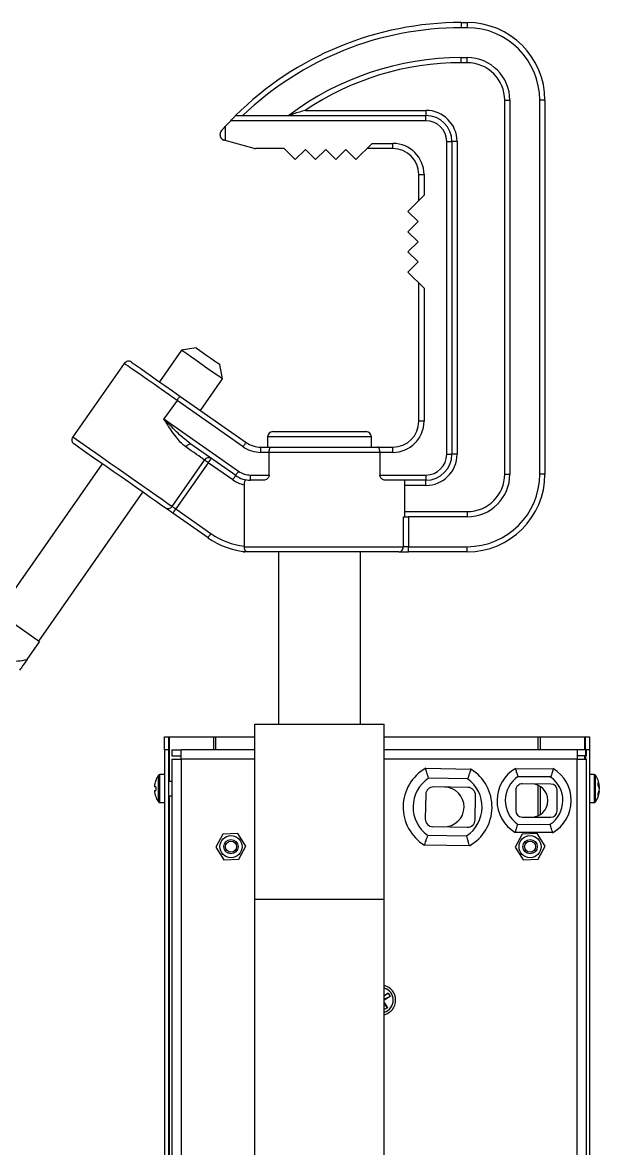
# Model space of a CAD drawing. Extents: x 8 to 113, y 0 to 87.
# Drawn here: x 79.5 to 85.06, y 42.59 to 53.45 of the extents above; entities that cross this region are included whole.
import ezdxf

# ---------------------------------------------------------------- set-up
doc = ezdxf.new("R2010")
doc.units = 0
doc.header["$MEASUREMENT"] = 0
doc.layers.add('OBJECT', color=7, linetype='CONTINUOUS')

msp = doc.modelspace()

# ---------------------------------------------------------------- linework, layer by layer
at = {"layer": 'OBJECT'}
for p, q in [((83.727, 53.451), (83.727, 53.401)), ((83.727, 53.451), (83.784, 53.451)), ((83.784, 53.451), (83.784, 53.401)), ((83.784, 53.401), (83.727, 53.401)), ((83.727, 53.113), (83.784, 53.113)), ((83.727, 53.063), (83.727, 53.113)), ((83.784, 53.063), (83.784, 53.113)), ((83.784, 53.063), (83.727, 53.063)), ((84.146, 52.701), (84.196, 52.701)), ((84.146, 49.096), (84.146, 52.701)), ((84.196, 52.701), (84.196, 49.096)), ((84.534, 52.701), (84.484, 52.701)), ((84.484, 49.096), (84.484, 52.701)), ((84.534, 52.701), (84.534, 49.096)), ((82.221, 52.604), (83.387, 52.604)), ((83.387, 52.604), (83.387, 52.554)), ((81.451, 52.448), (81.504, 52.504)), ((83.387, 52.504), (81.504, 52.504)), ((81.551, 52.554), (83.387, 52.554)), ((83.387, 52.504), (83.387, 52.554)), ((81.401, 52.366), (81.401, 52.375)), ((81.451, 52.448), (81.451, 52.314)), ((81.731, 52.237), (81.451, 52.314)), ((82.021, 52.235), (81.744, 52.235)), ((82.021, 52.235), (82.127, 52.129)), ((82.712, 52.129), (82.868, 52.285)), ((83.068, 52.235), (82.818, 52.235)), ((82.868, 52.285), (83.068, 52.285)), ((83.068, 52.235), (83.068, 52.285)), ((83.587, 52.304), (83.637, 52.304)), ((83.587, 49.287), (83.587, 52.304)), ((83.637, 52.304), (83.637, 49.287)), ((83.687, 52.304), (83.637, 52.304)), ((83.687, 52.304), (83.687, 49.287)), ((82.127, 52.129), (82.225, 52.227)), ((82.225, 52.227), (82.322, 52.129)), ((82.322, 52.129), (82.42, 52.227)), ((82.42, 52.227), (82.517, 52.129)), ((82.517, 52.129), (82.615, 52.227)), ((82.615, 52.227), (82.712, 52.129)), ((83.318, 51.985), (83.368, 51.985)), ((83.318, 51.735), (83.318, 51.985)), ((83.368, 51.985), (83.368, 51.785)), ((83.368, 51.785), (83.212, 51.629)), ((83.212, 51.629), (83.31, 51.532)), ((83.31, 51.532), (83.212, 51.434)), ((83.212, 51.434), (83.31, 51.337)), ((83.31, 51.337), (83.212, 51.239)), ((83.212, 51.239), (83.31, 51.142)), ((83.31, 51.142), (83.212, 51.044)), ((83.212, 51.044), (83.368, 50.888)), ((83.318, 49.606), (83.318, 50.938)), ((83.368, 50.888), (83.368, 49.606)), ((81.03, 50.29), (80.818, 49.986)), ((81.17, 50.314), (81.03, 50.29)), ((80.477, 50.163), (79.981, 49.456)), ((81.424, 50.014), (81.399, 50.154)), ((81.211, 49.71), (81.424, 50.014)), ((81.014, 49.848), (81.652, 49.401)), ((80.986, 49.807), (80.86, 49.628)), ((81.623, 49.36), (80.986, 49.807)), ((80.86, 49.628), (81.58, 49.123)), ((83.368, 49.606), (83.318, 49.606)), ((81.86, 49.456), (81.86, 49.356)), ((82.86, 49.456), (81.86, 49.456)), ((81.91, 49.506), (82.81, 49.506)), ((82.86, 49.356), (82.86, 49.456)), ((81.552, 49.082), (81.12, 49.385)), ((81.795, 49.306), (81.795, 49.356)), ((81.795, 49.356), (81.893, 49.356)), ((81.874, 49.306), (81.795, 49.306)), ((81.874, 49.087), (81.874, 49.306)), ((82.942, 49.306), (81.874, 49.306)), ((81.893, 49.356), (82.923, 49.356)), ((82.923, 49.356), (83.068, 49.356)), ((82.942, 49.306), (82.942, 49.087)), ((83.068, 49.306), (82.942, 49.306)), ((83.068, 49.306), (83.068, 49.356)), ((80.265, 49.196), (79.259, 47.759)), ((80.939, 48.785), (81.251, 49.232)), ((81.288, 49.206), (80.975, 48.76)), ((81.523, 49.041), (81.288, 49.206)), ((83.587, 49.287), (83.637, 49.287)), ((83.687, 49.287), (83.637, 49.287)), ((81.695, 49.087), (81.874, 49.087)), ((81.695, 49.037), (81.695, 49.087)), ((82.942, 49.087), (83.387, 49.087)), ((83.387, 49.087), (83.387, 49.037)), ((84.146, 49.096), (84.196, 49.096)), ((84.534, 49.096), (84.484, 49.096)), ((81.633, 48.994), (81.633, 48.401)), ((81.821, 49.037), (81.695, 49.037)), ((83.387, 49.037), (82.995, 49.037)), ((83.183, 48.684), (83.183, 49.037)), ((83.387, 48.987), (83.183, 48.987)), ((83.387, 48.987), (83.387, 49.037)), ((79.652, 47.484), (80.658, 48.921)), ((80.975, 48.76), (81.313, 48.523)), ((81.285, 48.482), (80.946, 48.719)), ((83.171, 48.396), (83.171, 48.684)), ((83.171, 48.684), (83.218, 48.684)), ((83.183, 48.734), (83.784, 48.734)), ((83.218, 48.684), (83.218, 48.396)), ((83.784, 48.684), (83.218, 48.684)), ((83.784, 48.734), (83.784, 48.684)), ((81.633, 48.401), (81.633, 48.396)), ((81.633, 48.396), (83.171, 48.396)), ((83.124, 48.346), (81.639, 48.346)), ((81.965, 48.346), (81.965, 46.686)), ((82.755, 46.686), (82.755, 48.346)), ((83.124, 48.346), (83.218, 48.346)), ((83.218, 48.396), (83.171, 48.396)), ((83.218, 48.346), (83.218, 48.396)), ((83.218, 48.396), (83.784, 48.396)), ((83.784, 48.346), (83.218, 48.346)), ((83.784, 48.346), (83.784, 48.396)), ((79.66, 47.478), (79.251, 47.765)), ((79.54, 47.307), (79.66, 47.478)), ((81.735, 44.998), (81.735, 46.686)), ((81.735, 46.686), (82.985, 46.686)), ((82.985, 44.998), (82.985, 46.686)), ((80.865, 46.563), (80.905, 46.563)), ((80.865, 46.438), (80.865, 46.563)), ((80.905, 46.563), (80.905, 46.438)), ((80.905, 46.563), (80.913, 46.563)), ((80.913, 46.563), (81.341, 46.563)), ((80.913, 46.132), (80.913, 46.563)), ((81.341, 46.563), (81.362, 46.563)), ((81.341, 46.438), (81.341, 46.563)), ((81.362, 46.563), (81.735, 46.563)), ((81.362, 46.438), (81.362, 46.563)), ((82.985, 46.563), (84.467, 46.563)), ((84.467, 46.563), (84.488, 46.563)), ((84.467, 46.563), (84.467, 46.438)), ((84.488, 46.563), (84.916, 46.563)), ((84.488, 46.563), (84.488, 46.438)), ((84.916, 46.563), (84.925, 46.563)), ((84.916, 46.563), (84.916, 46.438)), ((84.925, 46.563), (84.965, 46.563)), ((84.925, 46.438), (84.925, 46.563)), ((84.965, 46.563), (84.965, 46.438)), ((80.905, 46.438), (80.865, 46.438)), ((80.865, 46.438), (80.865, 39.913)), ((80.905, 46.438), (80.905, 39.913)), ((80.935, 46.438), (80.935, 46.378)), ((80.935, 46.438), (81.025, 46.438)), ((80.935, 46.378), (81.025, 46.378)), ((81.025, 46.348), (81.025, 46.438)), ((81.735, 46.438), (81.025, 46.438)), ((84.845, 46.438), (82.985, 46.438)), ((84.845, 46.438), (84.845, 46.348)), ((84.935, 46.438), (84.845, 46.438)), ((84.935, 46.378), (84.845, 46.378)), ((84.916, 46.378), (84.916, 46.348)), ((84.965, 46.438), (84.925, 46.438)), ((84.925, 46.438), (84.925, 46.348)), ((84.935, 46.378), (84.935, 46.438)), ((84.965, 46.438), (84.965, 40.14)), ((80.935, 46.348), (80.935, 40.003)), ((80.935, 46.348), (81.025, 46.348)), ((81.025, 46.348), (81.025, 40.003)), ((81.735, 46.348), (81.025, 46.348)), ((84.845, 46.348), (82.985, 46.348)), ((84.845, 46.348), (84.935, 46.348)), ((84.845, 40.143), (84.845, 46.348)), ((84.935, 40.141), (84.935, 46.348)), ((80.809, 45.934), (80.809, 46.192)), ((80.865, 46.198), (80.821, 46.198)), ((80.821, 45.928), (80.821, 46.198)), ((83.385, 46.259), (83.818, 46.252)), ((83.789, 46.156), (83.411, 46.163)), ((84.252, 46.258), (84.613, 46.255)), ((84.589, 46.175), (84.274, 46.178)), ((85.008, 46.198), (84.965, 46.198)), ((85.008, 46.198), (85.008, 45.928)), ((85.02, 46.192), (85.02, 45.934)), ((80.935, 46.132), (80.905, 46.132)), ((83.791, 46.074), (83.46, 46.08)), ((84.253, 46.047), (84.252, 45.851)), ((84.592, 46.107), (84.316, 46.109)), ((84.467, 46.095), (84.467, 45.802)), ((84.488, 46.083), (84.488, 45.813)), ((84.652, 45.848), (84.653, 46.044)), ((85.051, 46.088), (85.06, 46.089)), ((85.059, 46.063), (85.06, 46.067)), ((85.06, 46.067), (85.059, 46.067)), ((80.905, 45.994), (80.935, 45.994)), ((80.913, 40.357), (80.913, 45.994)), ((83.384, 46.007), (83.38, 45.771)), ((83.86, 45.763), (83.864, 45.998)), ((85.056, 46.038), (85.06, 46.038)), ((80.821, 45.928), (80.865, 45.928)), ((84.965, 45.928), (85.008, 45.928)), ((84.271, 45.721), (84.586, 45.718)), ((84.313, 45.789), (84.589, 45.787)), ((81.429, 45.625), (81.362, 45.497)), ((81.573, 45.631), (81.429, 45.625)), ((81.65, 45.509), (81.573, 45.631)), ((83.402, 45.614), (83.779, 45.608)), ((83.453, 45.696), (83.784, 45.69)), ((84.608, 45.638), (84.247, 45.641)), ((84.314, 45.625), (84.247, 45.497)), ((84.458, 45.631), (84.314, 45.625)), ((84.535, 45.509), (84.458, 45.631)), ((81.583, 45.381), (81.65, 45.509)), ((83.806, 45.511), (83.372, 45.519)), ((84.468, 45.381), (84.535, 45.509)), ((81.362, 45.497), (81.439, 45.375)), ((84.247, 45.497), (84.324, 45.375)), ((81.439, 45.375), (81.583, 45.381)), ((84.324, 45.375), (84.468, 45.381)), ((81.735, 44.998), (82.985, 44.998)), ((81.735, 36.026), (81.735, 44.998)), ((82.985, 36.026), (82.985, 44.998)), ((82.985, 44.067), (83.022, 44.09)), ((83.022, 44.09), (82.985, 44.061)), ((83.022, 44.09), (83.042, 44.057)), ((83.042, 44.057), (82.985, 44.023)), ((83.042, 44.057), (82.985, 44.031)), ((82.985, 44), (83.015, 43.949)), ((83.015, 43.949), (82.985, 43.99)), ((83.015, 43.949), (82.985, 43.931))]:
    msp.add_line(p, q, dxfattribs=at)
at = {"layer": 'OBJECT', "flags": 128}
for points in [[(81.504, 52.504), (81.513, 52.514), (81.522, 52.523), (81.53, 52.532), (81.537, 52.54), (81.543, 52.546), (81.547, 52.55), (81.55, 52.553), (81.551, 52.554)], [(81.415, 52.409), (81.422, 52.417), (81.431, 52.427), (81.441, 52.437), (81.451, 52.448)], [(81.451, 52.314), (81.447, 52.316), (81.442, 52.317), (81.438, 52.318)], [(81.424, 50.014), (81.418, 50.018), (81.401, 50.03), (81.374, 50.049), (81.339, 50.074), (81.297, 50.103), (81.251, 50.135), (81.203, 50.169), (81.157, 50.201), (81.115, 50.23), (81.08, 50.255), (81.053, 50.274), (81.036, 50.286), (81.03, 50.29)], [(81.17, 50.314), (81.171, 50.313), (81.184, 50.304), (81.207, 50.288), (81.238, 50.266), (81.275, 50.24), (81.313, 50.214), (81.347, 50.19), (81.375, 50.17), (81.393, 50.158), (81.399, 50.154), (81.399, 50.154)], [(80.547, 50.176), (80.552, 50.171), (80.569, 50.16), (80.598, 50.14), (80.636, 50.113), (80.684, 50.08), (80.739, 50.041), (80.802, 49.997), (80.87, 49.949), (80.941, 49.899), (81.014, 49.848)], [(80.986, 49.807), (80.91, 49.86), (80.836, 49.912), (80.765, 49.962), (80.699, 50.008), (80.64, 50.049), (80.588, 50.086), (80.545, 50.116), (80.512, 50.139), (80.49, 50.154), (80.478, 50.162), (80.477, 50.163)], [(80.986, 49.807), (80.991, 49.815), (80.997, 49.823), (81.002, 49.83), (81.006, 49.836), (81.009, 49.841), (81.012, 49.845), (81.014, 49.847), (81.014, 49.848)], [(79.981, 49.456), (79.982, 49.455), (79.992, 49.448), (80.014, 49.433), (80.046, 49.41), (80.089, 49.38), (80.142, 49.343), (80.202, 49.301), (80.27, 49.254), (80.342, 49.203), (80.418, 49.15), (80.495, 49.096), (80.573, 49.041), (80.648, 48.989), (80.72, 48.938), (80.786, 48.892), (80.846, 48.85), (80.897, 48.814), (80.939, 48.785)], [(80.874, 48.769), (80.834, 48.797), (80.784, 48.832), (80.727, 48.872), (80.663, 48.918), (80.593, 48.966), (80.52, 49.017), (80.446, 49.069), (80.372, 49.121), (80.301, 49.171), (80.233, 49.218), (80.172, 49.261), (80.117, 49.299), (80.071, 49.331), (80.035, 49.357), (80.01, 49.374), (79.996, 49.384), (79.994, 49.386)], [(81.07, 49.359), (81.076, 49.366), (81.082, 49.373), (81.089, 49.379), (81.096, 49.383), (81.103, 49.386), (81.11, 49.387), (81.115, 49.387), (81.12, 49.385)], [(81.251, 49.232), (81.235, 49.243), (81.216, 49.256), (81.196, 49.271), (81.173, 49.286), (81.15, 49.303), (81.124, 49.32), (81.098, 49.339), (81.07, 49.359)], [(81.623, 49.36), (81.629, 49.368), (81.634, 49.376), (81.639, 49.383), (81.644, 49.389), (81.647, 49.395), (81.65, 49.398), (81.652, 49.401), (81.652, 49.401)], [(81.288, 49.206), (81.282, 49.21), (81.277, 49.214), (81.271, 49.218), (81.266, 49.221), (81.262, 49.224), (81.258, 49.227), (81.254, 49.229), (81.251, 49.232)], [(81.288, 49.206), (81.293, 49.214), (81.299, 49.222), (81.303, 49.229), (81.308, 49.235), (81.311, 49.24), (81.314, 49.244), (81.316, 49.246), (81.316, 49.247)], [(81.552, 49.082), (81.552, 49.083), (81.554, 49.086), (81.556, 49.089), (81.56, 49.094), (81.564, 49.101), (81.569, 49.108), (81.575, 49.115), (81.58, 49.123)], [(81.523, 49.041), (81.528, 49.049), (81.534, 49.057), (81.539, 49.064), (81.543, 49.07), (81.547, 49.076), (81.549, 49.079), (81.551, 49.082), (81.552, 49.082)], [(80.946, 48.719), (80.935, 48.727), (80.924, 48.734), (80.914, 48.741), (80.904, 48.748), (80.895, 48.755), (80.887, 48.76), (80.88, 48.765), (80.874, 48.769)], [(80.939, 48.785), (80.942, 48.783), (80.945, 48.781), (80.949, 48.778), (80.954, 48.775), (80.959, 48.771), (80.964, 48.767), (80.969, 48.764), (80.975, 48.76)], [(80.946, 48.719), (80.947, 48.72), (80.948, 48.722), (80.951, 48.726), (80.955, 48.731), (80.959, 48.737), (80.964, 48.744), (80.969, 48.752), (80.975, 48.76)], [(81.285, 48.482), (81.285, 48.483), (81.287, 48.485), (81.29, 48.489), (81.293, 48.494), (81.297, 48.5), (81.302, 48.507), (81.308, 48.515), (81.313, 48.523)], [(80.782, 46.08), (80.779, 46.081), (80.777, 46.081), (80.775, 46.081), (80.774, 46.081), (80.772, 46.081), (80.771, 46.081), (80.77, 46.082), (80.769, 46.082)], [(80.769, 46.045), (80.77, 46.045), (80.771, 46.045), (80.772, 46.045), (80.774, 46.045), (80.775, 46.045), (80.777, 46.046), (80.779, 46.046), (80.782, 46.046)], [(80.782, 45.987), (80.782, 45.987), (80.781, 45.987), (80.781, 45.987), (80.781, 45.987)]]:
    msp.add_lwpolyline(points, dxfattribs=at)
at = {"layer": 'OBJECT'}
for centre, radius in [((81.506, 45.503), 0.107), ((84.391, 45.503), 0.107), ((81.506, 45.503), 0.069), ((81.506, 45.503), 0.0533), ((84.391, 45.503), 0.069), ((84.391, 45.503), 0.0533)]:
    msp.add_circle(centre, radius, dxfattribs=at)
for centre, radius, start, end in [((83.727, 50.362), 3.089, 90, 134.7928), ((83.784, 52.701), 0.75, 0, 90), ((83.727, 50.362), 3.039, 90, 133.8353), ((83.784, 52.701), 0.7, 0, 90), ((83.727, 50.362), 2.751, 90, 127.1709), ((83.784, 52.701), 0.412, 0, 90), ((83.727, 50.362), 2.701, 90, 123.8917), ((83.784, 52.701), 0.362, 0, 90), ((83.387, 52.304), 0.3, 0, 90), ((83.387, 52.304), 0.25, 0, 90), ((83.387, 52.304), 0.2, 0, 90), ((81.451, 52.375), 0.05, 136.8214, 180), ((81.451, 52.366), 0.05, 180, 254.528), ((81.744, 52.285), 0.05, 254.528, 270), ((83.068, 51.985), 0.3, 0, 90), ((83.068, 51.985), 0.25, 0, 90), ((80.518, 50.135), 0.05, 55, 145), ((83.068, 49.606), 0.3, 270, 0), ((83.068, 49.606), 0.25, 270, 0), ((80.022, 49.427), 0.05, 145, 235), ((81.91, 49.456), 0.05, 90, 180), ((82.81, 49.456), 0.05, 0, 90), ((81.795, 49.606), 0.3, 235, 270), ((81.795, 49.606), 0.25, 235, 270), ((81.292, 49.207), 0.0473, 58.8071, 148.3574), ((83.387, 49.287), 0.2, 270, 0), ((83.387, 49.287), 0.25, 270, 0), ((83.387, 49.287), 0.3, 270, 0), ((81.695, 49.287), 0.2, 235, 270), ((83.784, 49.096), 0.412, 270, 0), ((83.784, 49.096), 0.7, 270, 0), ((83.784, 49.096), 0.75, 270, 0), ((83.784, 49.096), 0.362, 270, 0), ((81.695, 49.287), 0.3, 235, 258.1852), ((81.695, 49.287), 0.25, 235, 270), ((80.899, 48.81), 0.0473, 238.8066, 328.3578), ((81.715, 49.096), 0.75, 235, 265.3298), ((81.715, 49.096), 0.7, 235, 263.3221), ((81.639, 48.396), 0.05, 241.4181, 270), ((83.123, 48.395), 0.0484, 272.1008, 1.9588), ((80.988, 46.063), 0.221, 144.3318, 159.6689), ((80.821, 46.183), 0.015, 90, 144.3318), ((83.595, 45.885), 0.429, 119.3787, 238.6747), ((83.595, 45.885), 0.333, 123.5977, 234.4557), ((83.595, 45.885), 0.333, 303.5977, 54.4557), ((83.595, 45.885), 0.429, 299.3787, 58.6747), ((84.43, 45.948), 0.358, 119.8718, 239.1677), ((84.43, 45.948), 0.278, 124.0908, 234.9487), ((84.43, 45.948), 0.277, 304.0908, 54.9487), ((84.43, 45.948), 0.358, 299.8718, 59.1677), ((85.008, 46.183), 0.015, 35.6682, 90), ((84.841, 46.063), 0.221, 7.9922, 35.6682), ((80.99, 46.063), 0.222, 159.8784, 175.2555), ((80.99, 46.063), 0.222, 184.7444, 200.1216), ((80.441, 45.725), 0.536, 50.5974, 50.6725), ((81.051, 46.063), 0.27, 176.3608, 183.6392), ((83.459, 46.005), 0.0744, 89.0267, 179.0267), ((83.562, 45.886), 0.192, 269.0267, 89.0267), ((83.79, 46), 0.0744, 359.0267, 89.0267), ((84.315, 46.047), 0.062, 89.5197, 179.5197), ((84.403, 45.948), 0.16, 269.5197, 89.5197), ((84.591, 46.045), 0.062, 359.5197, 89.5197), ((84.978, 46.077), 0.083, 8.3731, 33.3301), ((84.874, 46.109), 0.174, 355.4693, 4.5307), ((84.965, 46.045), 0.0963, 8.483, 31.0832), ((84.906, 46.076), 0.155, 335.8159, 353.9359), ((84.911, 46.052), 0.15, 5.9076, 14.1982), ((80.988, 46.063), 0.221, 200.3311, 215.6682), ((80.821, 45.943), 0.015, 215.6682, 270), ((85.008, 45.943), 0.015, 270, 324.3318), ((84.841, 46.063), 0.221, 324.3318, 352.0078), ((84.918, 46.052), 0.142, 334.8121, 354.0175), ((84.952, 46.002), 0.0959, 353.8936, 6.1064), ((84.314, 45.851), 0.062, 179.5197, 269.5197), ((84.59, 45.849), 0.062, 269.5197, 359.5197), ((83.455, 45.77), 0.0744, 179.0267, 269.0267), ((83.786, 45.764), 0.0744, 269.0267, 359.0267), ((82.949, 44.023), 0.145, 284.4263, 75.5737), ((82.949, 44.023), 0.122, 287.1625, 72.8375)]:
    msp.add_arc(centre, radius, start, end, dxfattribs=at)
for points, knots in [([(82.221, 52.604), (82.221, 52.604), (82.184, 52.593), (82.135, 52.578), (82.085, 52.561), (82.071, 52.556), (82.066, 52.554), (82.065, 52.554), (82.065, 52.554)], [0, 0, 0, 0, 0.00209, 0.63796, 0.849634, 0.923219, 0.965789, 1, 1, 1, 1]), ([(81.07, 49.359), (81.056, 49.37), (81.027, 49.393), (80.985, 49.443), (80.94, 49.503), (80.898, 49.568), (80.871, 49.61), (80.86, 49.627), (80.86, 49.628)], [0, 0, 0, 0, 0.175046, 0.350567, 0.58693, 0.823547, 0.99725, 1, 1, 1, 1]), ([(81.12, 49.385), (81.089, 49.41), (81.014, 49.469), (80.93, 49.556), (80.875, 49.612), (80.86, 49.627), (80.86, 49.628)], [0, 0, 0, 0, 0.345057, 0.821451, 0.997144, 1, 1, 1, 1]), ([(81.874, 49.306), (81.874, 49.312), (81.875, 49.322), (81.878, 49.337), (81.882, 49.348), (81.887, 49.355), (81.891, 49.356), (81.893, 49.356), (81.893, 49.356)], [0, 0, 0, 0, 0.197777, 0.395365, 0.598087, 0.812873, 0.995764, 1, 1, 1, 1]), ([(82.942, 49.306), (82.942, 49.312), (82.941, 49.322), (82.939, 49.337), (82.934, 49.348), (82.929, 49.355), (82.925, 49.356), (82.923, 49.356), (82.923, 49.356)], [0, 0, 0, 0, 0.197777, 0.395365, 0.598087, 0.812873, 0.995764, 1, 1, 1, 1]), ([(81.874, 49.087), (81.874, 49.083), (81.873, 49.074), (81.867, 49.061), (81.855, 49.048), (81.839, 49.039), (81.827, 49.038), (81.821, 49.037)], [0, 0, 0, 0, 0.132532, 0.264234, 0.462925, 0.750207, 1, 1, 1, 1]), ([(82.995, 49.037), (82.987, 49.038), (82.974, 49.04), (82.957, 49.052), (82.948, 49.065), (82.943, 49.076), (82.942, 49.084), (82.942, 49.087)], [0, 0, 0, 0, 0.339642, 0.594764, 0.76704, 0.899951, 1, 1, 1, 1]), ([(81.652, 49.041), (81.65, 49.041), (81.645, 49.04), (81.64, 49.032), (81.636, 49.02), (81.634, 49.006), (81.634, 48.997), (81.633, 48.994)], [0, 0, 0, 0, 0.22785, 0.456641, 0.663305, 0.85598, 1, 1, 1, 1]), ([(81.633, 48.396), (81.634, 48.391), (81.634, 48.381), (81.638, 48.368), (81.645, 48.357), (81.652, 48.351), (81.655, 48.349), (81.655, 48.349), (81.654, 48.349), (81.654, 48.349)], [0, 0, 0, 0, 0.192196, 0.383635, 0.593594, 0.841856, 0.910654, 0.965666, 1, 1, 1, 1]), ([(79.337, 47.295), (79.345, 47.294), (79.382, 47.289), (79.451, 47.292), (79.51, 47.302), (79.54, 47.307)], [0, 0, 0, 0, 0.1168858, 0.5538854, 1, 1, 1, 1]), ([(79.54, 47.307), (79.525, 47.285), (79.497, 47.246), (79.477, 47.217), (79.468, 47.204)], [0, 0, 0, 0, 0.538105, 1, 1, 1, 1]), ([(83.411, 46.163), (83.411, 46.163), (83.408, 46.171), (83.403, 46.19), (83.396, 46.217), (83.389, 46.24), (83.385, 46.256), (83.385, 46.258), (83.385, 46.259)], [0, 0, 0, 0, 0.003689, 0.169182, 0.383484, 0.590873, 0.795386, 1, 1, 1, 1]), ([(83.818, 46.252), (83.818, 46.251), (83.817, 46.249), (83.813, 46.233), (83.806, 46.21), (83.798, 46.183), (83.791, 46.165), (83.789, 46.156), (83.789, 46.156)], [0, 0, 0, 0, 0.204614, 0.409127, 0.616517, 0.830818, 0.996312, 1, 1, 1, 1]), ([(84.274, 46.178), (84.274, 46.178), (84.272, 46.185), (84.268, 46.201), (84.261, 46.223), (84.256, 46.242), (84.253, 46.255), (84.252, 46.257), (84.252, 46.258)], [0, 0, 0, 0, 0.003688, 0.16918, 0.383479, 0.590872, 0.795386, 1, 1, 1, 1]), ([(84.613, 46.255), (84.613, 46.254), (84.613, 46.252), (84.609, 46.239), (84.603, 46.22), (84.597, 46.198), (84.592, 46.182), (84.589, 46.175), (84.589, 46.175)], [0, 0, 0, 0, 0.204614, 0.409128, 0.616519, 0.830817, 0.996312, 1, 1, 1, 1]), ([(84.271, 45.721), (84.271, 45.721), (84.268, 45.714), (84.263, 45.698), (84.257, 45.676), (84.251, 45.657), (84.247, 45.644), (84.247, 45.642), (84.247, 45.641)], [0, 0, 0, 0, 0.003686, 0.169181, 0.383482, 0.590871, 0.795385, 1, 1, 1, 1]), ([(84.608, 45.638), (84.608, 45.639), (84.607, 45.641), (84.604, 45.654), (84.599, 45.673), (84.592, 45.695), (84.588, 45.711), (84.586, 45.718), (84.586, 45.718)], [0, 0, 0, 0, 0.204615, 0.409128, 0.616519, 0.83082, 0.996314, 1, 1, 1, 1]), ([(83.402, 45.614), (83.401, 45.614), (83.399, 45.606), (83.393, 45.587), (83.384, 45.56), (83.377, 45.537), (83.373, 45.522), (83.372, 45.52), (83.372, 45.519)], [0, 0, 0, 0, 0.003688, 0.16918, 0.383482, 0.590872, 0.795386, 1, 1, 1, 1]), ([(83.806, 45.511), (83.805, 45.512), (83.805, 45.515), (83.801, 45.53), (83.795, 45.553), (83.787, 45.581), (83.782, 45.599), (83.779, 45.608), (83.779, 45.608)], [0, 0, 0, 0, 0.204614, 0.4091276, 0.6165181, 0.8308179, 0.9963109, 1, 1, 1, 1])]:
    msp.add_open_spline(points, degree=3, knots=knots, dxfattribs=at)

doc.saveas('drawing.dxf')
